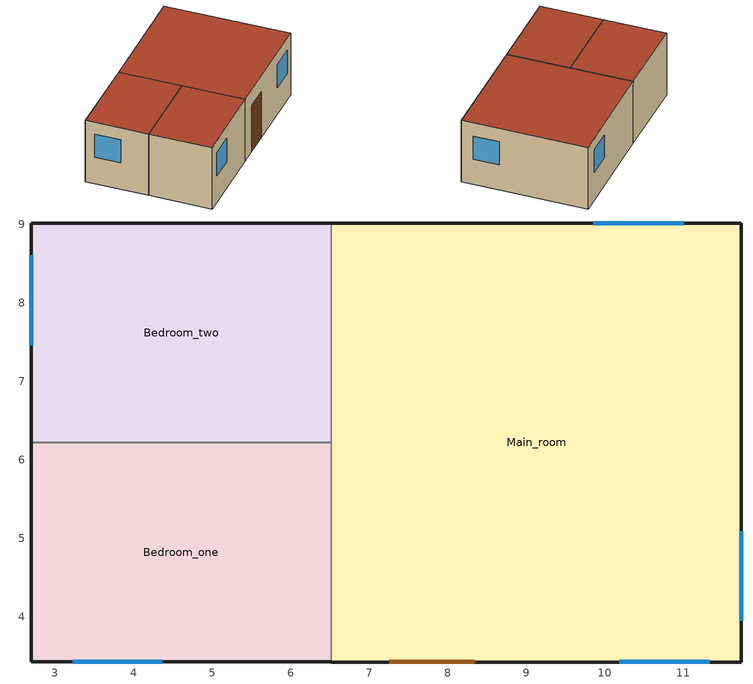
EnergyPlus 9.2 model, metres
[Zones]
Bedroom_one
 floor ground (FLOOR_CONSTRUCTION-standard-RES0): 6.52,6.22 6.52,3.43 2.7,3.43 2.7,6.22 z0
 wall outside (EXT_WALL_CONSTRUCTION-standard-RES0): 2.7,6.22 2.7,3.43 6.52,3.43 z0:3.05
 wall to Bedroom_two (INT_WALL_CONSTRUCTION-standard-RES0): 6.52,6.22 2.7,6.22 z0:3.05
 wall to Main_room (INT_WALL_CONSTRUCTION-standard-RES0): 6.52,3.43 6.52,6.22 z0:3.05
 window (ext-window-standard): 3.22,3.43 4.37,3.43 z1.31:2.45
 roof outside (ROOF_CONSTRUCTION-standard-RES0): 6.52,3.43 6.52,6.22 2.7,6.22 2.7,3.43 z3.05
Bedroom_two
 floor ground (FLOOR_CONSTRUCTION-standard-RES0): 6.52,9.02 6.52,6.22 2.7,6.22 2.7,9.02 z0
 wall outside (EXT_WALL_CONSTRUCTION-standard-RES0): 6.52,9.02 2.7,9.02 2.7,6.22 z0:3.05
 wall to Main_room (INT_WALL_CONSTRUCTION-standard-RES0): 6.52,6.22 6.52,9.02 z0:3.05
 window (ext-window-standard): 2.7,8.6 2.7,7.46 z1.33:2.47
 roof outside (ROOF_CONSTRUCTION-standard-RES0): 6.52,6.22 6.52,9.02 2.7,9.02 2.7,6.22 z3.05
Main_room
 floor ground (FLOOR_CONSTRUCTION-standard-RES0): 11.74,9.02 11.74,3.43 6.52,3.43 6.52,9.02 z0
 wall outside (EXT_WALL_CONSTRUCTION-standard-RES0): 6.52,3.43 11.74,3.43 11.74,9.02 6.52,9.02 z0:3.05
 window (ext-window-standard): 11,9.02 9.85,9.02 z1.35:2.47; 10.18,3.43 11.34,3.43 z1.31:2.46; 11.74,3.95 11.74,5.09 z1.25:2.39
 door (ext-door-standard): 7.25,3.43 8.33,3.43 z0:2.28
 roof outside (ROOF_CONSTRUCTION-standard-RES0): 11.74,3.43 11.74,9.02 6.52,9.02 6.52,3.43 z3.05
[Building]
Small SFH: North Axis=0; Terrain=Country; Loads Convergence Tolerance Value=0.04; Temperature Convergence Tolerance Value=0.4; Solar Distribution=FullExterior; Maximum Number of Warmup Days=25; Minimum Number of Warmup Days=6
[Site:Location]
Hartford Bradley Intl Ap_CT_USA Design_Conditions: Latitude=41.93; Longitude=-72.68; Time Zone=-5; Elevation=49
[SizingPeriod:DesignDay]
Hartford Bradley Intl Ap Ann Clg .4% Condns DB=>MWB: Month=7; Day of Month=21; Day Type=SummerDesignDay; Maximum DryBulb Temperature=33.1; Daily DryBulb Temperature Range=11.4; Humidity Condition Type=Wetbulb; Wetbulb or DewPoint at Maximum DryBulb=23; Barometric Pressure=100738; Wind Speed=4.5; Wind Direction=220; Rain Indicator=No; Snow Indicator=No; Daylight Saving Time Indicator=No; Solar Model Indicator=ASHRAEClearSky; Sky Clearness=1
[SizingPeriod:WeatherFileDays] Begin Day of Month=21; End Day of Month=22; Day of Week for Start Day=Monday; Use Weather File Daylight Saving Period=Yes; Use Weather File Rain and Snow Indicators=Yes
Name | Begin Month | End Month
WF1 | 1 | 1
WF2 | 7 | 7
[Site:WaterMainsTemperature]
Calculation Method=Correlation; Annual Average Outdoor Air Temperature=10.3333; Maximum Difference In Monthly Average Outdoor Air Temperatures=25.6
[Material]
Name | Roughness | Thickness | Conductivity | Density | Specific Heat | Thermal Absorptance | Solar Absorptance | Visible Absorptance
wall_consol_layer-en-standard | Rough | 0.1397 | 0.061285 | 120.801 | 1036.26
sheathing_consol_layer | Rough | 0.0127 | 0.0940184 | 685.008 | 1172.332
ceil_consol_layer-en-standard | Rough | 0.374581 | 0.0617176 | 41.9286 | 776.251
floor_consol_layer | Rough | 0.23495 | 0.0485233 | 55.074 | 916.9311
Metal_surface | Smooth | 0.0008 | 45.28 | 7824 | 500
Concrete_10cm | Rough | 0.1 | 1.312098 | 2242.8 | 465.2
Reinforcement_1perc_10cm | Rough | 0.001 | 1.312098 | 7850 | 465.2
Stucco_1in | MediumSmooth | 0.0254001 | 1.39892 | 1922.21 | 878.64
Drywall_1/2in | MediumSmooth | 0.0127 | 0.16009 | 800.923 | 1087.84
OSB_5/8in | MediumSmooth | 0.015875 | 0.1163 | 544.627 | 1213.36
Carpet_n_pad | MediumSmooth | 0.0254001 | 0.0601314 | 32.0369 | 836.8 | 0.9 | 0.7 | 0.7
OSB_1/2in | MediumSmooth | 0.0127 | 0.1163 | 544.627 | 1213.36 | 0.9 | 0.7 | 0.7
door_const | Smooth | 0.0317022 | 0.0720096 | 512.64 | 767.58
Std Wood 6inch | MediumSmooth | 0.15 | 0.12 | 540 | 1210 | 0.9 | 0.7 | 0.7
[Material:NoMass]
Bldg_paper_felt: Roughness=Smooth; Thermal Resistance=0.0105666
[WindowMaterial:SimpleGlazingSystem]
Glass-en-standard: UFactor=1.98751; Solar Heat Gain Coefficient=0.4; Visible Transmittance=0.88
[WindowMaterial:Blind]
int_blind: Slat Orientation=Horizontal; Slat Width=0.025; Slat Separation=0.01875; Slat Thickness=0.001; Slat Angle=45; Slat Conductivity=221; Slat Beam Solar Transmittance=0; Front Side Slat Beam Solar Reflectance=0.5; Back Side Slat Beam Solar Reflectance=0.5; Slat Diffuse Solar Transmittance=0; Front Side Slat Diffuse Solar Reflectance=0.5; Back Side Slat Diffuse Solar Reflectance=0.5; Slat Beam Visible Transmittance=0; Front Side Slat Beam Visible Reflectance=0.5; Back Side Slat Beam Visible Reflectance=0.5; Slat Diffuse Visible Transmittance=0; Front Side Slat Diffuse Visible Reflectance=0.5; Back Side Slat Diffuse Visible Reflectance=0.5; Slat Infrared Hemispherical Transmittance=0; Front Side Slat Infrared Hemispherical Emissivity=0.9; Back Side Slat Infrared Hemispherical Emissivity=0.9; Blind to Glass Distance=0.05; Blind Top Opening Multiplier=0.5; Blind Bottom Opening Multiplier=0.5; Blind Left Side Opening Multiplier=0.5; Blind Right Side Opening Multiplier=0.5
[Construction]
InteriorFurnishings: Std Wood 6inch
ext-window-standard: Glass-en-standard
ext-door-standard: door_const
window_w_blinds: Glass-en-standard, int_blind
[CONSTRUCTION]
FLOOR_CONSTRUCTION-standard-RES0: floor_consol_layer, Concrete_10cm, Reinforcement_1perc_10cm, Carpet_n_pad
ROOF_CONSTRUCTION-standard-RES0: Metal_surface, OSB_1/2in, ceil_consol_layer-en-standard, Drywall_1/2in
EXT_WALL_CONSTRUCTION-standard-RES0: Stucco_1in, Bldg_paper_felt, sheathing_consol_layer, OSB_5/8in, wall_consol_layer-en-standard, Drywall_1/2in
INT_WALL_CONSTRUCTION-standard-RES0: Drywall_1/2in, OSB_5/8in, Drywall_1/2in
[Zone]
Bedroom_one; Bedroom_two; Main_room
[WindowShadingControl]
Shades-living_unit1: Zone=Main_room; Shading Type=InteriorBlind; Construction with Shading=window_w_blinds; Shading Control Type=OnIfScheduleAllows; Schedule=window_shades; Shading Control Is Scheduled=Yes; Glare Control Is Active=No; Multiple Surface Control Type=Sequential; Fenestration Surface 1=Window_bedroom_one; Fenestration Surface 2=Window_bedroom_two; Fenestration Surface 3=Window_main_room_back; Fenestration Surface 4=Window_main_room_front; Fenestration Surface 5=Window_main_room_side
[InternalMass]
Internalmass_unit1: Construction=InteriorFurnishings; Zone or ZoneList=Main_room; Surface Area=5
[Shading:Overhang] Height above Window or Door=0; Tilt Angle from WindowDoor=90; Left extension from WindowDoor Width=0; Right extension from WindowDoor Width=0; Depth=0.0152439
Name | Window or Door
Overhang_sdr_1.unit1 | Window_main_room_front
Overhang_sdr_2.unit1 | Window_bedroom_one
[GroundHeatTransfer:Control]
gtp_control: Run Basement Preprocessor=no; Run Slab Preprocessor=No
[GroundHeatTransfer:Slab:Materials]
NMAT Number of materials=2; ALBEDO Surface Albedo No Snow=0.16; ALBEDO Surface Albedo Snow=0.4; EPSLW Surface Emissivity No Snow=0.9; EPSLW Surface Emissivity Snow=0.9; Z0 Surface Roughness No Snow=0.75; Z0 Surface Roughness Snow=0.05; HIN Indoor HConv Downward Flow=6; HIN Indoor HConv Upward=9
[GroundHeatTransfer:Slab:MatlProps]
RHO Slab Material density=2300; RHO Soil Density=1200; CP Slab CP=650; CP Soil CP=1200; TCON Slab k=0.9; TCON Soil k=1
[GroundHeatTransfer:Slab:BoundConds]
EVTR Is surface evapotranspiration modeled=FALSE; FIXBC is the lower boundary at a fixed temperature=TRUE; TDEEPin=10; USRHflag Is the ground surface h specified by the user=FALSE
[GroundHeatTransfer:Slab:BldgProps]
IYRS Number of years to iterate=10; Shape Slab shape=0; HBLDG Building height=4; TIN1 January Indoor Average Temperature Setpoint=22.22; TIN2 February Indoor Average Temperature Setpoint=22.22; TIN3 March Indoor Average Temperature Setpoint=22.22; TIN4 April Indoor Average Temperature Setpoint=22.22; TIN5 May Indoor Average Temperature Setpoint=22.22; TIN6 June Indoor Average Temperature Setpoint=23.88; TIN7 July Indoor Average Temperature Setpoint=23.88; TIN8 August Indoor Average Temperature Setpoint=23.88; TIN9 September Indoor Average Temperature Setpoint=23.88; TIN10 October Indoor Average Temperature Setpoint=22.22; TIN11 November Indoor Average Temperature Setpoint=22.22; TIN12 December Indoor Average Temperature Setpoint=22.22; TINAmp Daily Indoor sine wave variation amplitude=0; ConvTol Convergence Tolerance=0.1
[GroundHeatTransfer:Slab:Insulation]
RINS R value of under slab insulation=0; DINS Width of strip of under slab insulation=0; RVINS R value of vertical insulation=1.761; ZVINS Depth of vertical insulation=1.5; IVINS Flag Is there vertical insulation=1
[GroundHeatTransfer:Slab:EquivalentSlab]
APRatio The area to perimeter ratio for this slab=2.84365; SLABDEPTH Thickness of slab on grade=0.1; CLEARANCE Distance from edge of slab to domain edge=15; ZCLEARANCE Distance from bottom of slab to domain bottom=15
[GroundHeatTransfer:Basement:SimParameters]
F Multiplier for the ADI solution=0.1; IYRS Maximum number of yearly iterations=15
[GroundHeatTransfer:Basement:MatlProps]
NMAT Number of materials in this domain=6; Density for Foundation Wall=2243; density for Floor Slab=2243; density for Ceiling=311; density for Soil=1500; density for Gravel=2000; density for Wood=449; Specific heat for foundation wall=880; Specific heat for floor slab=880; Specific heat for ceiling=1530; Specific heat for soil=840; Specific heat for gravel=720; Specific heat for wood=1530; Thermal conductivity for foundation wall=1.4; Thermal conductivity for floor slab=1.4; Thermal conductivity for ceiling=0.09; thermal conductivity for soil=1.1; thermal conductivity for gravel=1.9; thermal conductivity for wood=0.12
[GroundHeatTransfer:Basement:Insulation]
REXT R Value of any exterior insulation=2.2893; INSFULL Flag Is the wall fully insulated=True
[GroundHeatTransfer:Basement:SurfaceProps]
ALBEDO Surface albedo for No snow conditions=0.16; ALBEDO Surface albedo for snow conditions=0.4; EPSLN Surface emissivity No Snow=0.94; EPSLN Surface emissivity with Snow=0.86; VEGHT Surface roughness No snow conditions=6; VEGHT Surface roughness Snow conditions=0.25; PET Flag Potential evapotranspiration on=False
[GroundHeatTransfer:Basement:BldgData]
DWALL Wall thickness=0.2; DSLAB Floor slab thickness=0.243828; DGRAVXY Width of gravel pit beside basement wall=0.3; DGRAVZN Gravel depth extending above the floor slab=0.2; DGRAVZP Gravel depth below the floor slab=0.1
[GroundHeatTransfer:Basement:Interior]
COND Flag Is the basement conditioned=True; HIN Downward convection only heat transfer coefficient=0.92; HIN Upward convection only heat transfer coefficient=4.04; HIN Horizontal convection only heat transfer coefficient=3.08; HIN Downward combined convection and radiation heat transfer coefficient=6.13; HIN Upward combined convection and radiation heat transfer coefficient=9.26; HIN Horizontal combined convection and radiation heat transfer coefficient=8.29
[GroundHeatTransfer:Basement:ComBldg]
January average temperature=21; February average temperature=21; March average temperature=21; April average temperature=21; May average temperature=24; June average temperature=24; July average temperature=24; August average temperature=24; September average temperature=24; October average temperature=24; November average temperature=21; December average temperature=21; Daily variation sine wave amplitude=21
[GroundHeatTransfer:Basement:EquivSlab]
APRatio The area to perimeter ratio for this slab=17.1459; EquivSizing Flag=True
[GroundHeatTransfer:Basement:EquivAutoGrid]
CLEARANCE Distance from outside of wall to edge of 3D ground domain=15; SlabDepth Thickness of the floor slab=0.1; BaseDepth Depth of the basement wall below grade=1.21914
[People]
people_main_room: Zone or ZoneList=Main_room; Number of People Schedule=occupancy_sch; Number of People Calculation Method=People; Number of People=4; Fraction Radiant=0; Sensible Heat Fraction=autocalculate; Activity Level Schedule=activity_sch; Enable ASHRAE 55 Comfort Warnings=No; Mean Radiant Temperature Calculation Type=ZoneAveraged
[Lights] Zone or ZoneList=Main_room; Schedule=LightingProfile_EELighting; Design Level Calculation Method=Watts/Area; Return Air Fraction=0; Fraction Radiant=0.6; Fraction Visible=0.2; Fraction Replaceable=0
Name | Watts per Zone Floor Area
Living Hardwired Lighting_main | 1.5
Living Plug-in Lighting_main | 0.47
[ElectricEquipment] Zone or ZoneList=Main_room
Name | Schedule | Design Level Calculation Method | Design Level | Fraction Latent | Fraction Radiant | Fraction Lost | EndUse Subcategory | Watts per Zone Floor Area
Refrigerator1 | Refrigerator | EquipmentLevel | 91.094 | 0 | 0 | 0 | Appl
Misc Elec Load1 | MiscPlugLoad | Watts/Area |  | 0.062439 | 0.411909 | 0.251045 | Misc | 2.46
Misc Elec Load21 | always_avail | EquipmentLevel | 182.522 | 0.062439 | 0.411909 | 0.251045 | Misc
[GasEquipment] Zone or ZoneList=Main_room
Name | Schedule | Design Level Calculation Method | Design Level | Fraction Latent | Fraction Radiant | Fraction Lost | EndUse Subcategory | Power per Zone Floor Area
Cooking Range1 | CookingRange | EquipmentLevel | 248.498 | 0.3 | 0.24 | 0.3 | Appl
Misc Gas Load1 | MiscPlugLoad | Watts/Area |  | 0.062439 | 0.411909 | 0.251045 | Misc | 0.297
[ZoneInfiltration:DesignFlowRate]
Infiltration_main_room: Zone or ZoneList=Main_room; Schedule=always_avail; Design Flow Rate Calculation Method=AirChanges/Hour; Air Changes per Hour=0.5; Constant Term Coefficient=1
[HVACTemplate:Thermostat] Heating Setpoint Schedule=heating_sch; Cooling Setpoint Schedule=cooling_sch
bedroom_thermostat; main_room_thermostat
[HVACTemplate:Zone:IdealLoadsAirSystem] System Availability Schedule=always_avail; Maximum Heating Supply Air Temperature=35; Minimum Cooling Supply Air Temperature=13; Heating Limit=NoLimit; Maximum Sensible Heating Capacity=autosize; Cooling Limit=NoLimit; Maximum Total Cooling Capacity=autosize; Dehumidification Control Type=None; Humidification Control Type=None; Outdoor Air Method=None; Outdoor Air Flow Rate per Person=0.00944; Demand Controlled Ventilation Type=None; Outdoor Air Economizer Type=NoEconomizer; Heat Recovery Type=None
Name | Template Thermostat
Main_room | main_room_thermostat
Bedroom_one; Bedroom_two | bedroom_thermostat
[Schedule:Day:Hourly]
OccupancyDay: 1, 1, 1, 1, 1, 1, 1, 0.8831, 0.40861, 0.24189, 0.24189, 0.24189, 0.24189, 0.24189, 0.24189, 0.24189, 0.29498, 0.5531, 0.89693, 0.89693, 0.89693, 1, 1, 1
LightingProfileDay_EELighting: 0.06875, 0.06875, 0.06875, 0.06875, 0.20625, 0.429688, 0.48125, 0.429688, 0.189062, 0.128906, 0.128906, 0.128906, 0.128906, 0.128906, 0.128906, 0.223438, 0.48125, 0.670312, 0.902344, 1, 1, 0.75625, 0.421094, 0.171875
RefrigeratorDay: 0.8, 0.782696, 0.765594, 0.742857, 0.731388, 0.731388, 0.75996, 0.8, 0.817103, 0.828571, 0.8, 0.8, 0.839839, 0.839839, 0.828571, 0.839839, 0.885714, 0.971429, 1, 0.971429, 0.942857, 0.925553, 0.885714, 0.828571
MiscPlugLoadDay: 0.60749, 0.559339, 0.552853, 0.545071, 0.524481, 0.585279, 0.676232, 0.718547, 0.60749, 0.517023, 0.529183, 0.529345, 0.520428, 0.538424, 0.568742, 0.600357, 0.710117, 0.862678, 0.936608, 0.966764, 1, 0.976654, 0.845169, 0.734436
CookingRangeDay: 0.0471585, 0.0471585, 0.0235459, 0.0235459, 0.0471585, 0.0707044, 0.165088, 0.283018, 0.306564, 0.320771, 0.283018, 0.330176, 0.377335, 0.306564, 0.292423, 0.377335, 0.613194, 1, 0.778348, 0.400947, 0.235859, 0.165088, 0.103722, 0.0707044
[Schedule:Week:Compact]
RefrigeratorWeek: AllDays, RefrigeratorDay
MiscPlugLoadWeek: AllDays, MiscPlugLoadDay
CookingRangeWeek: AllDays, CookingRangeDay
OccupancyWeek: AllDays, OccupancyDay
LightingProfileWeek_EELighting: AllDays, LightingProfileDay_EELighting
[Schedule:Year]
LightingProfile_EELighting: LightingProfileWeek_EELighting, 1, 1, 12, 31
Refrigerator: RefrigeratorWeek, 1, 1, 12, 31
MiscPlugLoad: MiscPlugLoadWeek, 1, 1, 12, 31
CookingRange: CookingRangeWeek, 1, 1, 12, 31
Occupancy_sch: OccupancyWeek, 1, 1, 12, 31
[Schedule:Compact]
activity_sch: Through: 12/31, For: AllDays, Until: 24:00, 117.28
window_shades: Through: 12/31, For: AllDays, Until 24:00, 0.836
always_avail: Through: 12/31, For: AllDays, Until: 24:00, 1
heating_sch: Through: 12/31, For: AllDays, Until: 24:00, 22.22
cooling_sch: Through: 12/31, For: AllDays, Until: 24:00, 25.5
